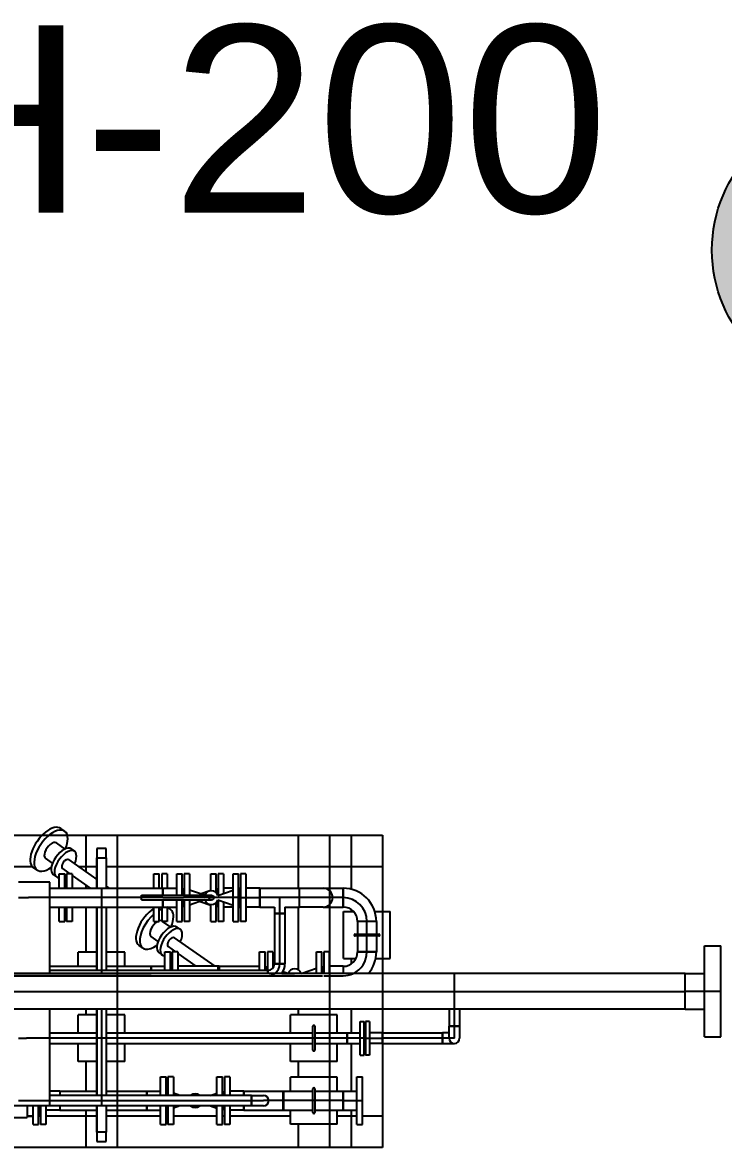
# Model space of a CAD drawing. Header units: inches. Extents: x 517790 to 538444, y 301815 to 302461.
# Drawn here: x 517889.008 to 517891.328, y 302288.206 to 302291.928 of the extents above; entities that cross this region are included whole.
import ezdxf

# ---------------------------------------------------------------- set-up
doc = ezdxf.new("R2010")
doc.units = ezdxf.units.IN
doc.header["$MEASUREMENT"] = 0
doc.layers.add('电气-接地设计-接地线', color=3, linetype='接地线')
doc.layers.add('硅胶总平面底图 工艺装置区', color=253, linetype='Continuous')
doc.styles.add('EESLTYPE', font='TXT.shx')
doc.styles.get("Standard").update_dxf_attribs({"font": 'arial.ttf'})
doc.linetypes.add('接地线', pattern='A,500,["/",EESLTYPE,S=200,R=0,X=0,Y=-100],-200,60,-200', length=960)

# ---------------------------------------------------------------- blocks, each defined once
blk = doc.blocks.new('PTJD2')
at = {"linetype": 'Continuous'}
blk.add_hatch(color=0, dxfattribs=at).paths.add_polyline_path([(150, 0, 1), (-150, 0, 1)])
at = {"color": 0, "linetype": 'Continuous'}
blk.add_circle((0, 0), 150, dxfattribs=at)

msp = doc.modelspace()

# ---------------------------------------------------------------- linework, layer by layer
at = {"layer": '硅胶总平面底图 工艺装置区', "color": 253, "linetype": 'Continuous', "lineweight": -3}
for p, q in [((517889.1472, 302289.2528), (517889.1344, 302289.2619)), ((517888.5015, 302289.2397), (517889.073, 302289.2397)), ((517889.073, 302289.2397), (517889.1559, 302289.2397)), ((517889.1559, 302289.2397), (517890.1991, 302289.2397)), ((517889.2175, 302289.2397), (517889.3208, 302289.2397)), ((517889.2175, 302289.2397), (517889.2175, 302289.1185)), ((517889.3208, 302289.2397), (517889.3208, 302289.0642)), ((517889.3208, 302289.2397), (517889.3208, 302289.1364)), ((517889.9201, 302289.2397), (517890.0235, 302289.2397)), ((517889.9201, 302289.2397), (517889.9201, 302289.0642)), ((517890.0235, 302289.2397), (517890.0235, 302289.0642)), ((517890.0235, 302289.2397), (517890.0235, 302289.1364)), ((517890.0958, 302289.2397), (517890.1991, 302289.2397)), ((517890.0958, 302289.2397), (517890.0958, 302289.0608)), ((517890.1991, 302289.2397), (517890.1991, 302289.1364)), ((517890.1991, 302289.2397), (517890.1991, 302288.9869)), ((517889.1483, 302289.1938), (517889.1197, 302289.214)), ((517889.1688, 302289.1941), (517889.1797, 302289.1863)), ((517889.2846, 302289.1954), (517889.2536, 302289.1954)), ((517889.2846, 302289.1954), (517889.2536, 302289.1954)), ((517889.2536, 302289.1954), (517889.2536, 302289.1644)), ((517889.2536, 302289.1954), (517889.2536, 302289.1644)), ((517889.2536, 302289.1954), (517889.2536, 302289.1954)), ((517889.2536, 302289.1954), (517889.2536, 302289.1954)), ((517889.2846, 302289.1644), (517889.2846, 302289.1954)), ((517889.2846, 302289.1644), (517889.2846, 302289.1954)), ((517889.1069, 302289.1467), (517889.0837, 302289.1631)), ((517889.1603, 302289.1589), (517889.2536, 302289.0929)), ((517889.2536, 302289.1644), (517889.2846, 302289.1644)), ((517889.2536, 302289.1644), (517889.2846, 302289.1644)), ((517889.2536, 302289.0642), (517889.2536, 302289.1644)), ((517889.2536, 302289.1644), (517889.2536, 302289.0642)), ((517889.2536, 302289.1644), (517889.2536, 302289.1644)), ((517889.2536, 302289.1644), (517889.2536, 302289.1644)), ((517889.2846, 302289.1644), (517889.2846, 302289.0642)), ((517889.2846, 302289.1644), (517889.2846, 302289.0642)), ((517888.5015, 302289.1364), (517889.04, 302289.1364)), ((517889.0563, 302289.1242), (517889.0435, 302289.1333)), ((517889.1091, 302289.1097), (517889.1201, 302289.1019)), ((517889.1293, 302289.0642), (517889.1293, 302289.1118)), ((517889.1293, 302289.1118), (517889.1474, 302289.1118)), ((517889.1395, 302289.1294), (517889.1643, 302289.1118)), ((517889.1474, 302289.0642), (517889.1474, 302289.1118)), ((517889.1536, 302289.1118), (517889.1536, 302289.0642)), ((517889.1717, 302289.1118), (517889.1536, 302289.1118)), ((517889.1717, 302289.1118), (517889.1717, 302289.0642)), ((517889.1922, 302289.1364), (517889.2536, 302289.1364)), ((517889.2846, 302289.1364), (517890.1991, 302289.1364)), ((517889.4423, 302289.0642), (517889.4423, 302289.1118)), ((517889.4423, 302289.1118), (517889.4604, 302289.1118)), ((517889.4604, 302289.0642), (517889.4604, 302289.1118)), ((517889.4682, 302289.1118), (517889.4682, 302289.0642)), ((517889.4863, 302289.1118), (517889.4682, 302289.1118)), ((517889.4863, 302289.1118), (517889.4863, 302289.0642)), ((517889.5181, 302289.0408), (517889.5181, 302289.1118)), ((517889.5181, 302289.1118), (517889.5362, 302289.1118)), ((517889.5362, 302289.0408), (517889.5362, 302289.1118)), ((517889.5423, 302289.1118), (517889.5423, 302289.0408)), ((517889.5604, 302289.1118), (517889.5423, 302289.1118)), ((517889.5604, 302289.1118), (517889.5604, 302289.0408)), ((517889.6306, 302289.0559), (517889.6306, 302289.1118)), ((517889.6306, 302289.1118), (517889.6487, 302289.1118)), ((517889.6487, 302289.0494), (517889.6487, 302289.1118)), ((517889.6549, 302289.1118), (517889.6549, 302289.0406)), ((517889.673, 302289.1118), (517889.6549, 302289.1118)), ((517889.673, 302289.1118), (517889.673, 302289.0467)), ((517889.7048, 302289.033), (517889.7048, 302289.1118)), ((517889.7048, 302289.1118), (517889.7229, 302289.1118)), ((517889.7229, 302289.033), (517889.7229, 302289.1118)), ((517889.7291, 302289.1118), (517889.7291, 302289.033)), ((517889.7472, 302289.1118), (517889.7291, 302289.1118)), ((517889.7472, 302289.1118), (517889.7472, 302289.033)), ((517889.0976, 302289.0847), (517888.9942, 302289.0847)), ((517889.0976, 302289.0847), (517888.9942, 302289.0847)), ((517889.0976, 302288.7821), (517889.0976, 302289.0847)), ((517889.0976, 302288.7821), (517889.0976, 302289.0847)), ((517889.1717, 302289.1066), (517889.2316, 302289.0642)), ((517889.2175, 302289.0742), (517889.2175, 302289.0642)), ((517889.2846, 302289.071), (517889.2942, 302289.0642)), ((517888.9942, 302289.033), (517889.0278, 302289.033)), ((517889.0976, 302289.033), (517889.0278, 302289.033)), ((517889.0976, 302289.0642), (517889.4721, 302289.0642)), ((517889.4013, 302289.033), (517889.0976, 302289.033)), ((517889.2691, 302289.0642), (517889.2691, 302288.7821)), ((517889.3208, 302289.0642), (517889.3208, 302289.0019)), ((517889.4013, 302289.033), (517889.4013, 302289.0408)), ((517889.4013, 302289.0408), (517889.6326, 302289.0408)), ((517889.4721, 302289.033), (517889.4013, 302289.033)), ((517889.4013, 302289.0253), (517889.4013, 302289.033)), ((517889.4721, 302289.0642), (517889.4721, 302289.0408)), ((517889.4721, 302289.0408), (517889.4721, 302289.0642)), ((517889.4721, 302289.0642), (517889.5181, 302289.0642)), ((517889.4721, 302289.033), (517889.5362, 302289.033)), ((517889.5362, 302289.033), (517889.5408, 302289.033)), ((517889.5408, 302289.0642), (517889.5408, 302289.0408)), ((517889.5423, 302289.0637), (517889.5408, 302289.0642)), ((517889.7245, 302289.033), (517889.5408, 302289.033)), ((517889.6098, 302289.0408), (517889.5604, 302289.0575)), ((517889.5955, 302289.0456), (517889.6306, 302289.0575)), ((517889.6487, 302289.0637), (517889.6503, 302289.0642)), ((517889.6503, 302289.0477), (517889.6503, 302289.0642)), ((517889.6544, 302289.0404), (517889.7048, 302289.0575)), ((517889.7048, 302289.0642), (517889.673, 302289.0642)), ((517889.7048, 302288.9543), (517889.7048, 302289.033)), ((517889.7229, 302289.0642), (517889.7291, 302289.0642)), ((517889.7229, 302289.0637), (517889.7245, 302289.0642)), ((517889.7229, 302288.9543), (517889.7229, 302289.033)), ((517889.7245, 302289.0019), (517889.7245, 302289.0642)), ((517889.7291, 302289.033), (517889.7245, 302289.033)), ((517889.7291, 302289.033), (517889.7931, 302289.033)), ((517889.7291, 302289.033), (517889.7291, 302288.9543)), ((517889.7931, 302289.0642), (517889.7472, 302289.0642)), ((517889.7472, 302289.033), (517889.7472, 302288.9543)), ((517889.7931, 302289.0642), (517889.7931, 302289.033)), ((517889.7931, 302289.0019), (517889.7931, 302289.0642)), ((517889.7931, 302289.0642), (517889.9243, 302289.0642)), ((517889.7931, 302289.033), (517889.7931, 302289.0019)), ((517889.7931, 302289.033), (517889.7931, 302289.033)), ((517889.7931, 302289.033), (517889.7931, 302289.033)), ((517889.9243, 302289.033), (517889.7931, 302289.033)), ((517889.8587, 302288.9806), (517889.8587, 302289.033)), ((517889.9243, 302289.0019), (517889.9243, 302289.0642)), ((517889.9243, 302289.0642), (517889.9244, 302289.0642)), ((517889.9244, 302289.033), (517889.9243, 302289.033)), ((517889.9244, 302289.0019), (517889.9244, 302289.0642)), ((517889.9244, 302289.0642), (517890.0031, 302289.0642)), ((517889.9244, 302289.033), (517889.9244, 302289.033)), ((517889.9244, 302289.033), (517889.9244, 302289.033)), ((517890.0031, 302289.033), (517889.9244, 302289.033)), ((517890.0031, 302289.0642), (517890.0687, 302289.0642)), ((517890.0343, 302289.033), (517890.0031, 302289.033)), ((517890.0235, 302289.0642), (517890.0235, 302289.0019)), ((517890.0687, 302289.033), (517890.0343, 302289.033)), ((517890.0687, 302289.033), (517890.0687, 302289.0642)), ((517890.0687, 302289.0642), (517890.0687, 302289.0019)), ((517890.0687, 302289.033), (517890.0687, 302289.033)), ((517890.0687, 302289.0019), (517890.0687, 302289.033)), ((517890.0687, 302289.033), (517890.0687, 302289.033)), ((517890.0687, 302289.033), (517890.0687, 302289.033)), ((517889.0976, 302289.0019), (517889.4721, 302289.0019)), ((517889.1293, 302288.9543), (517889.1293, 302289.0019)), ((517889.1474, 302288.9543), (517889.1474, 302289.0019)), ((517889.1536, 302289.0019), (517889.1536, 302288.9543)), ((517889.1717, 302289.0019), (517889.1717, 302288.9543)), ((517889.2175, 302289.0019), (517889.2175, 302288.8522)), ((517889.2536, 302288.792), (517889.2536, 302289.0019)), ((517889.2536, 302289.0019), (517889.2536, 302288.792)), ((517889.2846, 302289.0019), (517889.2846, 302288.792)), ((517889.2846, 302289.0019), (517889.2846, 302288.792)), ((517889.3208, 302289.0019), (517889.3208, 302288.8522)), ((517889.4013, 302289.0253), (517889.6326, 302289.0253)), ((517889.4423, 302288.9543), (517889.4423, 302289.0019)), ((517889.4604, 302288.9543), (517889.4604, 302289.0019)), ((517889.4682, 302289.0019), (517889.4682, 302288.9543)), ((517889.4721, 302289.0253), (517889.4721, 302289.0019)), ((517889.4721, 302289.0019), (517889.4721, 302289.0253)), ((517889.4721, 302289.0019), (517889.5181, 302289.0019)), ((517889.4863, 302289.0019), (517889.4863, 302288.9543)), ((517889.4969, 302288.9945), (517889.4865, 302289.0019)), ((517889.5181, 302288.9543), (517889.5181, 302289.0253)), ((517889.5362, 302288.9543), (517889.5362, 302289.0253)), ((517889.5408, 302289.0253), (517889.5408, 302289.0019)), ((517889.5423, 302289.0024), (517889.5408, 302289.0019)), ((517889.5423, 302289.0253), (517889.5423, 302288.9543)), ((517889.5604, 302289.0253), (517889.5604, 302288.9543)), ((517889.6098, 302289.0253), (517889.5604, 302289.0085)), ((517889.5955, 302289.0205), (517889.6306, 302289.0085)), ((517889.6306, 302288.9543), (517889.6306, 302289.0102)), ((517889.6487, 302288.9543), (517889.6487, 302289.0167)), ((517889.6487, 302289.0024), (517889.6503, 302289.0019)), ((517889.6503, 302289.0019), (517889.6503, 302289.0184)), ((517889.6544, 302289.0257), (517889.7048, 302289.0085)), ((517889.6549, 302289.0255), (517889.6549, 302288.9543)), ((517889.673, 302289.0193), (517889.673, 302288.9543)), ((517889.7048, 302289.0019), (517889.673, 302289.0019)), ((517889.7229, 302289.0024), (517889.7245, 302289.0019)), ((517889.7229, 302289.0019), (517889.7291, 302289.0019)), ((517889.7931, 302289.0019), (517889.7472, 302289.0019)), ((517889.7931, 302289.0019), (517889.8415, 302289.0019)), ((517889.8415, 302289.0019), (517889.8415, 302288.9806)), ((517889.876, 302289.0019), (517889.9243, 302289.0019)), ((517889.876, 302289.0019), (517889.876, 302288.9806)), ((517889.9201, 302289.0019), (517889.9201, 302288.7943)), ((517889.9243, 302289.0019), (517889.9244, 302289.0019)), ((517890.0031, 302289.0019), (517889.9244, 302289.0019)), ((517890.0031, 302289.0019), (517890.0687, 302289.0019)), ((517890.0235, 302289.0019), (517890.0235, 302288.8059)), ((517889.8415, 302288.9806), (517889.876, 302288.9806)), ((517889.876, 302288.9805), (517889.8415, 302288.9805)), ((517889.8415, 302288.9805), (517889.8415, 302288.8141)), ((517889.8587, 302288.9805), (517889.8587, 302288.9806)), ((517889.8587, 302288.8141), (517889.8587, 302288.9805)), ((517889.876, 302288.9805), (517889.876, 302288.8141)), ((517890.0699, 302288.8319), (517890.0699, 302288.9869)), ((517890.0699, 302288.9869), (517890.1034, 302288.9869)), ((517890.0958, 302288.9934), (517890.0958, 302288.9869)), ((517890.1737, 302288.9869), (517890.2249, 302288.9869)), ((517890.1991, 302288.9869), (517890.1991, 302288.8319)), ((517890.2249, 302288.8319), (517890.2249, 302288.9869)), ((517889.1293, 302288.9543), (517889.1474, 302288.9543)), ((517889.1717, 302288.9543), (517889.1536, 302288.9543)), ((517889.4423, 302288.9543), (517889.4604, 302288.9543)), ((517889.4863, 302288.9543), (517889.4682, 302288.9543)), ((517889.498, 302288.9355), (517889.4714, 302288.9543)), ((517889.5181, 302288.9543), (517889.5362, 302288.9543)), ((517889.5185, 302288.9357), (517889.5295, 302288.928)), ((517889.5604, 302288.9543), (517889.5423, 302288.9543)), ((517889.6306, 302288.9543), (517889.6487, 302288.9543)), ((517889.673, 302288.9543), (517889.6549, 302288.9543)), ((517889.7048, 302288.9543), (517889.7229, 302288.9543)), ((517889.7472, 302288.9543), (517889.7291, 302288.9543)), ((517890.1786, 302288.9543), (517890.1163, 302288.9543)), ((517890.1163, 302288.9543), (517890.1163, 302288.9125)), ((517890.1786, 302288.9543), (517890.1163, 302288.9543)), ((517890.1474, 302288.9125), (517890.1474, 302288.9543)), ((517890.1474, 302288.9543), (517890.1474, 302288.9543)), ((517890.1474, 302288.9543), (517890.1474, 302288.9543)), ((517890.1786, 302288.9543), (517890.1786, 302288.9125)), ((517889.4566, 302288.8884), (517889.4335, 302288.9047)), ((517889.5101, 302288.9006), (517889.644, 302288.8059)), ((517890.1082, 302288.9125), (517890.1867, 302288.9125)), ((517890.1867, 302288.9063), (517890.1082, 302288.9063)), ((517890.1163, 302288.9063), (517890.1163, 302288.8534)), ((517890.1474, 302288.9063), (517890.1474, 302288.9125)), ((517890.1474, 302288.8534), (517890.1474, 302288.9063)), ((517890.1786, 302288.9063), (517890.1786, 302288.8534)), ((517889.2536, 302288.8522), (517889.1916, 302288.8522)), ((517889.1916, 302288.8059), (517889.1916, 302288.8522)), ((517889.3466, 302288.8522), (517889.2846, 302288.8522)), ((517889.3208, 302288.8522), (517889.3208, 302288.664)), ((517889.3466, 302288.8059), (517889.3466, 302288.8522)), ((517889.406, 302288.8659), (517889.3932, 302288.875)), ((517889.4589, 302288.8514), (517889.4698, 302288.8436)), ((517889.479, 302288.792), (517889.479, 302288.8534)), ((517889.479, 302288.8534), (517889.4972, 302288.8534)), ((517889.4892, 302288.871), (517889.5141, 302288.8534)), ((517889.4972, 302288.792), (517889.4972, 302288.8534)), ((517889.5033, 302288.8534), (517889.5033, 302288.792)), ((517889.5214, 302288.8534), (517889.5033, 302288.8534)), ((517889.5214, 302288.8534), (517889.5214, 302288.792)), ((517889.5214, 302288.8482), (517889.5814, 302288.8059)), ((517889.7921, 302288.792), (517889.7921, 302288.8534)), ((517889.7921, 302288.8534), (517889.8102, 302288.8534)), ((517889.8102, 302288.792), (517889.8102, 302288.8534)), ((517889.8179, 302288.8534), (517889.8179, 302288.792)), ((517889.836, 302288.8534), (517889.8179, 302288.8534)), ((517889.836, 302288.8534), (517889.836, 302288.7995)), ((517889.9804, 302288.7821), (517889.9804, 302288.8534)), ((517889.9804, 302288.8534), (517889.9985, 302288.8534)), ((517889.9985, 302288.7821), (517889.9985, 302288.8534)), ((517890.0047, 302288.8534), (517890.0047, 302288.7821)), ((517890.0228, 302288.8534), (517890.0047, 302288.8534)), ((517890.0228, 302288.8534), (517890.0228, 302288.7821)), ((517890.1786, 302288.8534), (517890.1163, 302288.8534)), ((517890.1163, 302288.8534), (517890.1786, 302288.8534)), ((517890.1474, 302288.8534), (517890.1474, 302288.8534)), ((517890.1474, 302288.8534), (517890.1474, 302288.8534)), ((517891.2651, 302288.723), (517891.2651, 302288.874)), ((517891.2651, 302288.874), (517891.3192, 302288.874)), ((517891.3192, 302288.723), (517891.3192, 302288.874)), ((517889.8415, 302288.8141), (517889.876, 302288.8141)), ((517889.876, 302288.8141), (517889.8415, 302288.8141)), ((517889.8587, 302288.8141), (517889.8587, 302288.8141)), ((517889.8587, 302288.8141), (517889.8587, 302288.8141)), ((517890.0699, 302288.8319), (517890.1111, 302288.8319)), ((517890.0958, 302288.8319), (517890.0958, 302288.8143)), ((517890.1765, 302288.8319), (517890.2249, 302288.8319)), ((517890.1991, 302288.8319), (517890.1991, 302288.7821)), ((517888.411, 302288.7747), (517889.8194, 302288.7747)), ((517891.2011, 302288.7821), (517888.5999, 302288.7821)), ((517889.4331, 302288.7747), (517888.8312, 302288.7747)), ((517889.0976, 302288.8059), (517889.2536, 302288.8059)), ((517889.8194, 302288.792), (517889.0976, 302288.792)), ((517889.2846, 302288.8059), (517889.4331, 302288.8059)), ((517889.4331, 302288.8059), (517889.4331, 302288.792)), ((517889.4331, 302288.792), (517889.4331, 302288.8059)), ((517889.4331, 302288.8059), (517889.479, 302288.8059)), ((517889.4331, 302288.7747), (517889.4972, 302288.7747)), ((517889.6583, 302288.8059), (517889.5214, 302288.8059)), ((517889.6552, 302288.792), (517889.6552, 302288.8059)), ((517889.6552, 302288.8059), (517889.7921, 302288.8059)), ((517889.6583, 302288.8059), (517889.6583, 302288.792)), ((517889.8163, 302288.8059), (517889.8163, 302288.792)), ((517889.8179, 302288.8053), (517889.8163, 302288.8059)), ((517889.8163, 302288.7747), (517890.0001, 302288.7747)), ((517889.8194, 302288.792), (517889.8194, 302288.7821)), ((517889.8194, 302288.7821), (517889.8194, 302288.792)), ((517889.8194, 302288.7747), (517889.8194, 302288.7747)), ((517889.8194, 302288.7747), (517889.8194, 302288.7747)), ((517889.8663, 302288.7825), (517889.9082, 302288.7825)), ((517889.8854, 302288.7825), (517889.8695, 302288.7878)), ((517889.93, 302288.7821), (517889.9804, 302288.7992)), ((517889.9985, 302288.8053), (517890.0001, 302288.8059)), ((517890.0001, 302288.7821), (517890.0001, 302288.8059)), ((517890.0047, 302288.7747), (517890.0687, 302288.7747)), ((517890.0687, 302288.8059), (517890.0228, 302288.8059)), ((517890.0235, 302288.8059), (517890.0235, 302288.664)), ((517890.0687, 302288.8059), (517890.0687, 302288.7821)), ((517890.0687, 302288.8059), (517890.0687, 302288.7821)), ((517890.0687, 302288.7747), (517890.0687, 302288.7747)), ((517890.0687, 302288.7747), (517890.0687, 302288.7747)), ((517890.1991, 302288.7821), (517890.1991, 302288.664)), ((517890.4368, 302288.664), (517890.4368, 302288.7821)), ((517891.2011, 302288.723), (517891.2011, 302288.7821)), ((517891.2011, 302288.7821), (517891.2651, 302288.7821)), ((517891.2011, 302288.664), (517891.2011, 302288.7821)), ((517888.5999, 302288.723), (517891.2011, 302288.723)), ((517891.3192, 302288.723), (517891.2011, 302288.723)), ((517891.2011, 302288.664), (517891.2011, 302288.723)), ((517891.2651, 302288.5721), (517891.2651, 302288.723)), ((517891.3192, 302288.5721), (517891.3192, 302288.723)), ((517891.2011, 302288.664), (517888.5999, 302288.664)), ((517889.0976, 302288.3614), (517889.0976, 302288.664)), ((517889.0976, 302288.3614), (517889.0976, 302288.664)), ((517889.2175, 302288.664), (517889.2175, 302288.6455)), ((517889.2536, 302288.3786), (517889.2536, 302288.664)), ((517889.2536, 302288.664), (517889.2536, 302288.3786)), ((517889.2691, 302288.664), (517889.2691, 302288.3441)), ((517889.2846, 302288.664), (517889.2846, 302288.3786)), ((517889.2846, 302288.664), (517889.2846, 302288.3786)), ((517889.3208, 302288.664), (517889.3208, 302288.6455)), ((517889.9201, 302288.664), (517889.9201, 302288.6455)), ((517890.0235, 302288.664), (517890.0235, 302288.6455)), ((517890.0958, 302288.664), (517890.0958, 302288.5853)), ((517890.1991, 302288.664), (517890.1991, 302288.5853)), ((517890.4195, 302288.664), (517890.4195, 302288.6074)), ((517890.4368, 302288.6074), (517890.4368, 302288.664)), ((517890.454, 302288.664), (517890.454, 302288.6074)), ((517891.2011, 302288.664), (517891.2651, 302288.664)), ((517889.1916, 302288.5853), (517889.1916, 302288.6455)), ((517889.2536, 302288.6455), (517889.1916, 302288.6455)), ((517889.3466, 302288.6455), (517889.2846, 302288.6455)), ((517889.3208, 302288.6455), (517889.3208, 302288.4905)), ((517889.3466, 302288.5853), (517889.3466, 302288.6455)), ((517890.0493, 302288.6455), (517889.8943, 302288.6455)), ((517889.8943, 302288.5853), (517889.8943, 302288.6455)), ((517890.0235, 302288.6455), (517890.0235, 302288.4905)), ((517890.0493, 302288.5853), (517890.0493, 302288.6455)), ((517890.1249, 302288.568), (517890.1249, 302288.6238)), ((517890.1249, 302288.6238), (517890.1381, 302288.6238)), ((517890.1381, 302288.568), (517890.1381, 302288.6238)), ((517890.1427, 302288.6238), (517890.1427, 302288.568)), ((517890.1558, 302288.6238), (517890.1427, 302288.6238)), ((517890.1558, 302288.6238), (517890.1558, 302288.568)), ((517889.9687, 302288.5288), (517889.9687, 302288.6073)), ((517889.9749, 302288.6073), (517889.9749, 302288.5288)), ((517890.4195, 302288.6074), (517890.454, 302288.6074)), ((517890.4195, 302288.568), (517890.4195, 302288.6074)), ((517890.454, 302288.6074), (517890.4195, 302288.6074)), ((517890.4368, 302288.6074), (517890.4368, 302288.6074)), ((517890.4368, 302288.6074), (517890.4368, 302288.6074)), ((517890.4368, 302288.568), (517890.4368, 302288.6074)), ((517890.454, 302288.6074), (517890.454, 302288.568)), ((517888.9942, 302288.568), (517889.021, 302288.568)), ((517889.0604, 302288.568), (517889.021, 302288.568)), ((517889.0604, 302288.568), (517889.0604, 302288.568)), ((517889.0976, 302288.568), (517889.0604, 302288.568)), ((517889.0976, 302288.5853), (517889.2536, 302288.5853)), ((517889.2536, 302288.568), (517889.0976, 302288.568)), ((517889.0976, 302288.5508), (517889.2536, 302288.5508)), ((517889.1916, 302288.4905), (517889.1916, 302288.5508)), ((517889.2846, 302288.568), (517889.2536, 302288.568)), ((517889.2846, 302288.5853), (517889.9687, 302288.5853)), ((517889.9687, 302288.568), (517889.2846, 302288.568)), ((517889.2846, 302288.5508), (517889.9687, 302288.5508)), ((517889.3466, 302288.4905), (517889.3466, 302288.5508)), ((517889.8943, 302288.4905), (517889.8943, 302288.5508)), ((517889.9749, 302288.568), (517889.9687, 302288.568)), ((517889.9749, 302288.5853), (517890.0824, 302288.5853)), ((517890.0824, 302288.568), (517889.9749, 302288.568)), ((517889.9749, 302288.5508), (517890.0824, 302288.5508)), ((517890.0493, 302288.4905), (517890.0493, 302288.5508)), ((517890.0824, 302288.568), (517890.0824, 302288.5853)), ((517890.0824, 302288.5853), (517890.1249, 302288.5853)), ((517890.0824, 302288.5853), (517890.0824, 302288.5508)), ((517890.1381, 302288.568), (517890.0824, 302288.568)), ((517890.0824, 302288.5508), (517890.0824, 302288.568)), ((517890.0824, 302288.5508), (517890.1249, 302288.5508)), ((517890.0958, 302288.5508), (517890.0958, 302288.3925)), ((517890.1249, 302288.5123), (517890.1249, 302288.568)), ((517890.1381, 302288.5123), (517890.1381, 302288.568)), ((517890.1427, 302288.568), (517890.1983, 302288.568)), ((517890.1427, 302288.568), (517890.1427, 302288.5123)), ((517890.1983, 302288.5853), (517890.1558, 302288.5853)), ((517890.1558, 302288.568), (517890.1558, 302288.5123)), ((517890.1983, 302288.5508), (517890.1558, 302288.5508)), ((517890.1983, 302288.5853), (517890.1983, 302288.5508)), ((517890.1983, 302288.5853), (517890.3974, 302288.5853)), ((517890.1983, 302288.5853), (517890.1983, 302288.568)), ((517890.3974, 302288.568), (517890.1983, 302288.568)), ((517890.1983, 302288.568), (517890.1983, 302288.5508)), ((517890.1983, 302288.5508), (517890.3974, 302288.5508)), ((517890.1991, 302288.5853), (517890.1991, 302288.5508)), ((517890.1991, 302288.5508), (517890.1991, 302288.2064)), ((517890.3974, 302288.568), (517890.3974, 302288.5853)), ((517890.4195, 302288.5853), (517890.3974, 302288.5853)), ((517890.3974, 302288.5853), (517890.3974, 302288.5508)), ((517890.3974, 302288.568), (517890.3974, 302288.568)), ((517890.3974, 302288.568), (517890.3974, 302288.568)), ((517890.4195, 302288.568), (517890.3974, 302288.568)), ((517890.3974, 302288.5508), (517890.3974, 302288.568)), ((517890.3974, 302288.5508), (517890.4368, 302288.5508)), ((517890.4368, 302288.568), (517890.4195, 302288.568)), ((517891.2651, 302288.5721), (517891.3192, 302288.5721)), ((517890.1249, 302288.5123), (517890.1381, 302288.5123)), ((517890.1558, 302288.5123), (517890.1427, 302288.5123)), ((517889.2536, 302288.4905), (517889.1916, 302288.4905)), ((517889.2175, 302288.4905), (517889.2175, 302288.3925)), ((517889.3466, 302288.4905), (517889.2846, 302288.4905)), ((517889.3208, 302288.4905), (517889.3208, 302288.3925)), ((517890.0493, 302288.4905), (517889.8943, 302288.4905)), ((517889.9201, 302288.4905), (517889.9201, 302288.4389)), ((517890.0235, 302288.4905), (517890.0235, 302288.4389)), ((517889.4646, 302288.3786), (517889.4646, 302288.4401)), ((517889.4646, 302288.4401), (517889.4827, 302288.4401)), ((517889.4827, 302288.3786), (517889.4827, 302288.4401)), ((517889.4888, 302288.4401), (517889.4888, 302288.3786)), ((517889.5069, 302288.4401), (517889.4888, 302288.4401)), ((517889.5069, 302288.4401), (517889.5069, 302288.3786)), ((517889.6513, 302288.3786), (517889.6513, 302288.4401)), ((517889.6513, 302288.4401), (517889.6694, 302288.4401)), ((517889.6694, 302288.3786), (517889.6694, 302288.4401)), ((517889.6756, 302288.4401), (517889.6756, 302288.3786)), ((517889.6937, 302288.4401), (517889.6756, 302288.4401)), ((517889.6937, 302288.4401), (517889.6937, 302288.3786)), ((517890.0493, 302288.4389), (517889.8943, 302288.4389)), ((517889.8943, 302288.3925), (517889.8943, 302288.4389)), ((517890.0235, 302288.4389), (517890.0235, 302288.2064)), ((517890.0493, 302288.3925), (517890.0493, 302288.4389)), ((517890.1142, 302288.3614), (517890.1142, 302288.4401)), ((517890.1142, 302288.4401), (517890.1323, 302288.4401)), ((517890.1323, 302288.3614), (517890.1323, 302288.4401)), ((517889.9687, 302288.3221), (517889.9687, 302288.4006)), ((517889.9749, 302288.4006), (517889.9749, 302288.3221)), ((517889.1311, 302288.3925), (517889.0976, 302288.3925)), ((517889.7659, 302288.3786), (517889.0976, 302288.3786)), ((517889.1311, 302288.3925), (517889.1311, 302288.3786)), ((517889.1311, 302288.3925), (517889.1311, 302288.3786)), ((517889.1311, 302288.3925), (517889.2536, 302288.3925)), ((517889.2846, 302288.3925), (517889.4186, 302288.3925)), ((517889.3208, 302288.3925), (517889.3208, 302288.3302)), ((517889.4186, 302288.3925), (517889.4186, 302288.3786)), ((517889.4186, 302288.3786), (517889.4186, 302288.3925)), ((517889.4186, 302288.3925), (517889.4646, 302288.3925)), ((517889.4873, 302288.3925), (517889.4873, 302288.3786)), ((517889.4888, 302288.392), (517889.4873, 302288.3925)), ((517889.5283, 302288.3786), (517889.5069, 302288.3859)), ((517889.63, 302288.3786), (517889.6513, 302288.3859)), ((517889.6694, 302288.392), (517889.671, 302288.3925)), ((517889.671, 302288.3786), (517889.671, 302288.3925)), ((517889.7396, 302288.3925), (517889.6937, 302288.3925)), ((517889.7396, 302288.3786), (517889.7396, 302288.3925)), ((517889.7396, 302288.3925), (517889.8708, 302288.3925)), ((517889.7396, 302288.3925), (517889.7396, 302288.3786)), ((517889.7659, 302288.3441), (517889.7659, 302288.3786)), ((517889.7659, 302288.3786), (517889.7659, 302288.3441)), ((517889.7659, 302288.3786), (517889.8052, 302288.3786)), ((517889.8708, 302288.3614), (517889.8708, 302288.3925)), ((517889.8709, 302288.3925), (517889.8709, 302288.3302)), ((517889.8709, 302288.3925), (517889.9687, 302288.3925)), ((517889.9749, 302288.3925), (517890.0683, 302288.3925)), ((517890.0683, 302288.3614), (517890.0683, 302288.3925)), ((517890.0683, 302288.3925), (517890.1142, 302288.3925)), ((517890.0683, 302288.3925), (517890.0683, 302288.3302)), ((517889.7659, 302288.3441), (517887.3452, 302288.3441)), ((517888.9942, 302288.3614), (517889.0976, 302288.3614)), ((517888.9942, 302288.3614), (517889.0976, 302288.3614)), ((517888.9942, 302288.3448), (517889.0976, 302288.3448)), ((517888.9942, 302288.3448), (517889.0976, 302288.3448)), ((517889.0227, 302288.3441), (517889.0227, 302288.3061)), ((517889.0428, 302288.2826), (517889.0428, 302288.3441)), ((517889.0609, 302288.2826), (517889.0609, 302288.3441)), ((517889.0625, 302288.3102), (517889.0625, 302288.3441)), ((517889.0671, 302288.3441), (517889.0671, 302288.2826)), ((517889.0852, 302288.3441), (517889.0852, 302288.2826)), ((517889.1311, 302288.3302), (517889.0852, 302288.3302)), ((517889.0976, 302288.3448), (517889.0976, 302288.3614)), ((517889.0976, 302288.3448), (517889.0976, 302288.3614)), ((517889.0976, 302288.3614), (517889.7659, 302288.3614)), ((517889.1311, 302288.3441), (517889.1311, 302288.3302)), ((517889.1311, 302288.3441), (517889.1311, 302288.3302)), ((517889.1311, 302288.3302), (517889.2536, 302288.3302)), ((517889.2175, 302288.3302), (517889.2175, 302288.2064)), ((517889.2536, 302288.2576), (517889.2536, 302288.3441)), ((517889.2536, 302288.3441), (517889.2536, 302288.2576)), ((517889.2846, 302288.3441), (517889.2846, 302288.2576)), ((517889.2846, 302288.3441), (517889.2846, 302288.2576)), ((517889.2846, 302288.3302), (517889.4186, 302288.3302)), ((517889.3208, 302288.3302), (517889.3208, 302288.2064)), ((517889.4186, 302288.3441), (517889.4186, 302288.3302)), ((517889.4186, 302288.3302), (517889.4186, 302288.3441)), ((517889.4186, 302288.3302), (517889.4646, 302288.3302)), ((517889.4646, 302288.2826), (517889.4646, 302288.3441)), ((517889.4827, 302288.2826), (517889.4827, 302288.3441)), ((517889.4873, 302288.3441), (517889.4873, 302288.3302)), ((517889.4888, 302288.3307), (517889.4873, 302288.3302)), ((517889.4888, 302288.3441), (517889.4888, 302288.2826)), ((517889.5069, 302288.3441), (517889.5069, 302288.2826)), ((517889.5283, 302288.3441), (517889.5069, 302288.3369)), ((517889.63, 302288.3441), (517889.6513, 302288.3369)), ((517889.6513, 302288.2826), (517889.6513, 302288.3441)), ((517889.6694, 302288.2826), (517889.6694, 302288.3441)), ((517889.6694, 302288.3307), (517889.671, 302288.3302)), ((517889.671, 302288.3302), (517889.671, 302288.3441)), ((517889.6756, 302288.3441), (517889.6756, 302288.2826)), ((517889.6937, 302288.3441), (517889.6937, 302288.2826)), ((517889.7396, 302288.3302), (517889.6937, 302288.3302)), ((517889.7396, 302288.3302), (517889.7396, 302288.3441)), ((517889.7396, 302288.3441), (517889.7396, 302288.3302)), ((517889.7396, 302288.3302), (517889.8708, 302288.3302)), ((517889.7659, 302288.3614), (517889.7659, 302288.3614)), ((517889.7659, 302288.3614), (517889.7659, 302288.3614)), ((517889.7659, 302288.3614), (517889.8052, 302288.3614)), ((517889.8052, 302288.3441), (517889.7659, 302288.3441)), ((517889.8225, 302288.3614), (517889.8052, 302288.3614)), ((517889.8708, 302288.3614), (517889.8225, 302288.3614)), ((517889.8709, 302288.3614), (517889.8708, 302288.3614)), ((517889.8708, 302288.3302), (517889.8708, 302288.3614)), ((517889.9687, 302288.3614), (517889.8709, 302288.3614)), ((517889.8709, 302288.3302), (517889.9687, 302288.3302)), ((517889.8943, 302288.2839), (517889.8943, 302288.3302)), ((517889.9749, 302288.3614), (517889.9687, 302288.3614)), ((517890.0683, 302288.3614), (517889.9749, 302288.3614)), ((517889.9749, 302288.3302), (517890.0683, 302288.3302)), ((517890.0493, 302288.2839), (517890.0493, 302288.3302)), ((517890.0683, 302288.3614), (517890.1323, 302288.3614)), ((517890.0683, 302288.3302), (517890.0683, 302288.3614)), ((517890.0683, 302288.3302), (517890.1142, 302288.3302)), ((517890.0958, 302288.3302), (517890.0958, 302288.2064)), ((517890.1142, 302288.2826), (517890.1142, 302288.3614)), ((517890.1323, 302288.2826), (517890.1323, 302288.3614)), ((517888.8956, 302288.3061), (517889.0227, 302288.3061)), ((517889.0227, 302288.3102), (517889.0428, 302288.3102)), ((517889.0428, 302288.3097), (517889.0227, 302288.3097)), ((517889.0609, 302288.3102), (517889.0625, 302288.3102)), ((517889.0671, 302288.3097), (517889.0609, 302288.3097)), ((517889.2536, 302288.3097), (517889.0852, 302288.3097)), ((517889.4646, 302288.3097), (517889.2846, 302288.3097)), ((517889.3208, 302288.3097), (517889.3208, 302288.2064)), ((517889.4888, 302288.3097), (517889.4827, 302288.3097)), ((517889.6513, 302288.3097), (517889.5069, 302288.3097)), ((517889.6756, 302288.3097), (517889.6694, 302288.3097)), ((517889.8943, 302288.3097), (517889.6937, 302288.3097)), ((517890.1142, 302288.3097), (517890.0493, 302288.3097)), ((517890.1991, 302288.3097), (517890.1323, 302288.3097)), ((517890.1991, 302288.3097), (517890.1991, 302288.2064)), ((517889.0428, 302288.2826), (517889.0609, 302288.2826)), ((517889.0852, 302288.2826), (517889.0671, 302288.2826)), ((517889.2846, 302288.2576), (517889.2536, 302288.2576)), ((517889.2846, 302288.2576), (517889.2536, 302288.2576)), ((517889.2536, 302288.2575), (517889.2536, 302288.2576)), ((517889.2536, 302288.2576), (517889.2536, 302288.2576)), ((517889.2536, 302288.2575), (517889.2536, 302288.2576)), ((517889.2536, 302288.2576), (517889.2536, 302288.2576)), ((517889.2536, 302288.2576), (517889.2536, 302288.2266)), ((517889.2536, 302288.2576), (517889.2536, 302288.2266)), ((517889.2846, 302288.2266), (517889.2846, 302288.2576)), ((517889.2846, 302288.2266), (517889.2846, 302288.2576)), ((517889.4646, 302288.2826), (517889.4827, 302288.2826)), ((517889.5069, 302288.2826), (517889.4888, 302288.2826)), ((517889.6513, 302288.2826), (517889.6694, 302288.2826)), ((517889.6937, 302288.2826), (517889.6756, 302288.2826)), ((517890.0493, 302288.2839), (517889.8943, 302288.2839)), ((517889.9201, 302288.2839), (517889.9201, 302288.2064)), ((517890.0235, 302288.2839), (517890.0235, 302288.2064)), ((517890.1142, 302288.2826), (517890.1323, 302288.2826)), ((517889.2536, 302288.2266), (517889.2846, 302288.2266)), ((517889.2536, 302288.2266), (517889.2846, 302288.2266)), ((517889.2536, 302288.2266), (517889.2536, 302288.2265)), ((517889.2536, 302288.2265), (517889.2536, 302288.2266)), ((517889.2846, 302288.2265), (517889.2846, 302288.2266)), ((517889.2846, 302288.2265), (517889.2846, 302288.2266)), ((517890.1991, 302288.2064), (517887.9612, 302288.2064)), ((517889.3208, 302288.2064), (517889.2175, 302288.2064)), ((517890.0235, 302288.2064), (517889.9201, 302288.2064)), ((517890.1991, 302288.2064), (517890.0958, 302288.2064))]:
    msp.add_line(p, q, dxfattribs=at)
msp.add_circle((517889.6326, 302289.033), 0.00775, dxfattribs=at)
for centre, radius, start, end in [((517889.5585, 302289.033), 0.023, 140.4054, 160.2779), ((517889.6326, 302289.033), 0.023, 18.7413, 160.2779), ((517890.0031, 302289.033), 0.0312, 270, 90), ((517890.0031, 302289.033), 0.0312, 0, 90), ((517890.0031, 302289.033), 0.0312, 270, 0), ((517890.0687, 302288.9543), 0.1099, 0, 90), ((517890.0687, 302288.9543), 0.0787, 0, 90), ((517889.5585, 302289.033), 0.023, 199.7221, 219.5946), ((517889.6326, 302289.033), 0.023, 199.7221, 341.2586), ((517890.0687, 302288.9543), 0.0476, 0, 90), ((517890.1082, 302288.9094), 0.0031, 90, 270), ((517890.1867, 302288.9094), 0.0031, 270, 90), ((517890.0687, 302288.8534), 0.0476, 270, 0), ((517890.0687, 302288.8534), 0.0787, 295.019, 0), ((517890.0687, 302288.8534), 0.1099, 319.5191, 0), ((517889.8194, 302288.8141), 0.0221, 270, 0), ((517889.8194, 302288.8141), 0.0394, 305.6817, 360), ((517889.8194, 302288.8141), 0.0566, 325.6165, 360), ((517889.8194, 302288.8141), 0.0394, 270, 305.6817), ((517889.9082, 302288.7747), 0.023, 18.7664, 160.2779), ((517889.9082, 302288.7747), 0.00775, 72.4275, 107.5725), ((517890.0687, 302288.8534), 0.0787, 270, 295.019), ((517889.9718, 302288.6073), 0.0031, 0, 180), ((517890.4368, 302288.568), 0.0173, 180, 0), ((517890.4368, 302288.568), 0.0173, 180, 0), ((517889.9718, 302288.5288), 0.0031, 180, 0), ((517889.9718, 302288.4006), 0.0031, 0, 180), ((517889.5791, 302288.3614), 0.023, 48.7143, 131.2857), ((517889.8052, 302288.3614), 0.0173, 0, 90), ((517889.8052, 302288.3614), 0.0173, 270, 90), ((517889.5791, 302288.3614), 0.023, 228.7143, 311.2857), ((517889.8052, 302288.3614), 0.0173, 270, 0), ((517889.9718, 302288.3221), 0.0031, 180, 0)]:
    msp.add_arc(centre, radius, start, end, dxfattribs=at)
for centre, major_axis, start_param, end_param in [((517889.0889, 302289.1976), (0.0455, 0.0643), 0, 3.141593), ((517889.1017, 302289.1885), (0.0455, 0.0643), 5.667706, 10.40588), ((517889.1017, 302289.1885), (0.018, 0.0254), 0, 3.141593), ((517889.1017, 302289.1885), (0.0455, 0.0643), 5.138812, 5.667706), ((517889.1389, 302289.1519), (-0.0298, -0.0422), 3.141593, 6.283185), ((517889.1499, 302289.1441), (-0.0298, -0.0422), 1.928367, 6.639019), ((517889.1499, 302289.1441), (-0.0104, -0.0148), 3.141593, 6.283185), ((517889.1499, 302289.1441), (-0.0298, -0.0422), 0.886757, 0.955317), ((517889.1499, 302289.1441), (-0.0298, -0.0422), 0.955317, 1.055951), ((517889.1499, 302289.1441), (-0.0298, -0.0422), 1.102726, 1.213225), ((517889.4387, 302288.9393), (-0.0455, -0.0643), 4.031342, 6.283185), ((517889.4515, 302288.9302), (0.0455, 0.0643), 5.667706, 6.563332), ((517889.4515, 302288.9302), (-0.0455, -0.0643), 4.262139, 7.264287), ((517889.4515, 302288.9302), (0.0455, 0.0643), 0.65068, 0.793826), ((517889.4515, 302288.9302), (0.0455, 0.0643), 5.138813, 5.667706), ((517889.4515, 302288.9302), (-0.018, -0.0254), 3.948417, 6.283185), ((517889.4887, 302288.8935), (-0.0298, -0.0422), 3.141593, 6.283185), ((517889.4997, 302288.8858), (-0.0298, -0.0422), 1.928367, 6.639019), ((517889.4515, 302288.9302), (0.018, 0.0254), 0.095443, 0.537019), ((517889.4997, 302288.8858), (-0.0104, -0.0148), 3.141593, 6.283185), ((517889.4997, 302288.8858), (-0.0298, -0.0422), 0.886757, 0.955317), ((517889.4997, 302288.8858), (-0.0298, -0.0422), 0.955317, 1.055951), ((517889.4997, 302288.8858), (-0.0298, -0.0422), 1.102726, 1.213225)]:
    msp.add_ellipse(centre, major_axis=major_axis, ratio=0.5, start_param=start_param, end_param=end_param, dxfattribs=at)

# ---------------------------------------------------------------- block references
at = {"layer": '电气-接地设计-接地线', "color": 1, "xscale": 0.003099962358235064, "yscale": 0.003099962358235064, "zscale": 0.001033320786078354}
msp.add_blockref('PTJD2', (517891.7544, 302291.1754), dxfattribs=at)

# ---------------------------------------------------------------- texts
at = {"layer": '硅胶总平面底图 工艺装置区', "color": 9}
msp.add_text('H-200', height=0.61999, dxfattribs=at).set_placement((517888.5875, 302291.2992))

doc.saveas('drawing.dxf')
